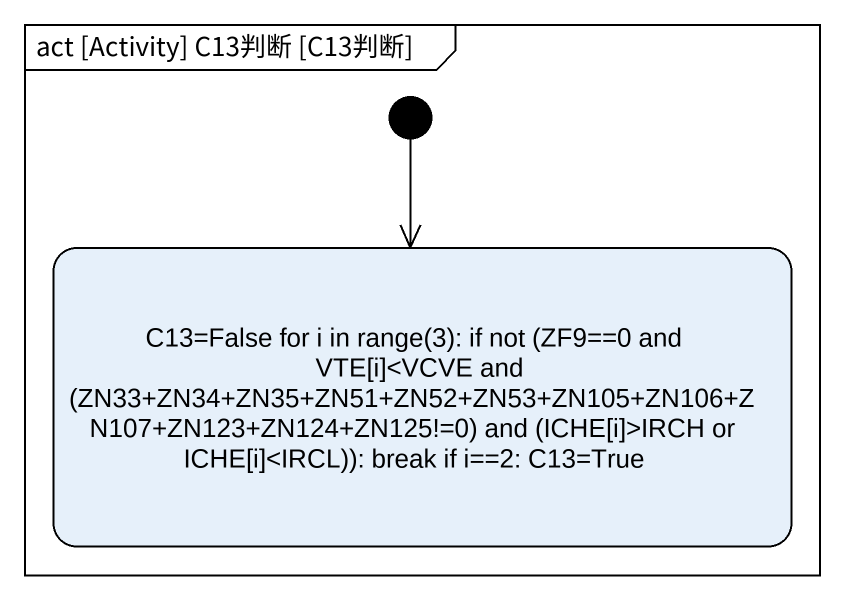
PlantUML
@startuml
mainframe act [Activity] C13判断 [C13判断]
hide empty description
state "C13=False for i in range(3): if not (ZF9==0 and VTE[i]<VCVE and (ZN33+ZN34+ZN35+ZN51+ZN52+ZN53+ZN105+ZN106+ZN107+ZN123+ZN124+ZN125!=0) and (ICHE[i]>IRCH or ICHE[i]<IRCL)): break if i==2: C13=True" as C13_False_for_i_in_range_3
[*] --> C13_False_for_i_in_range_3
@enduml
